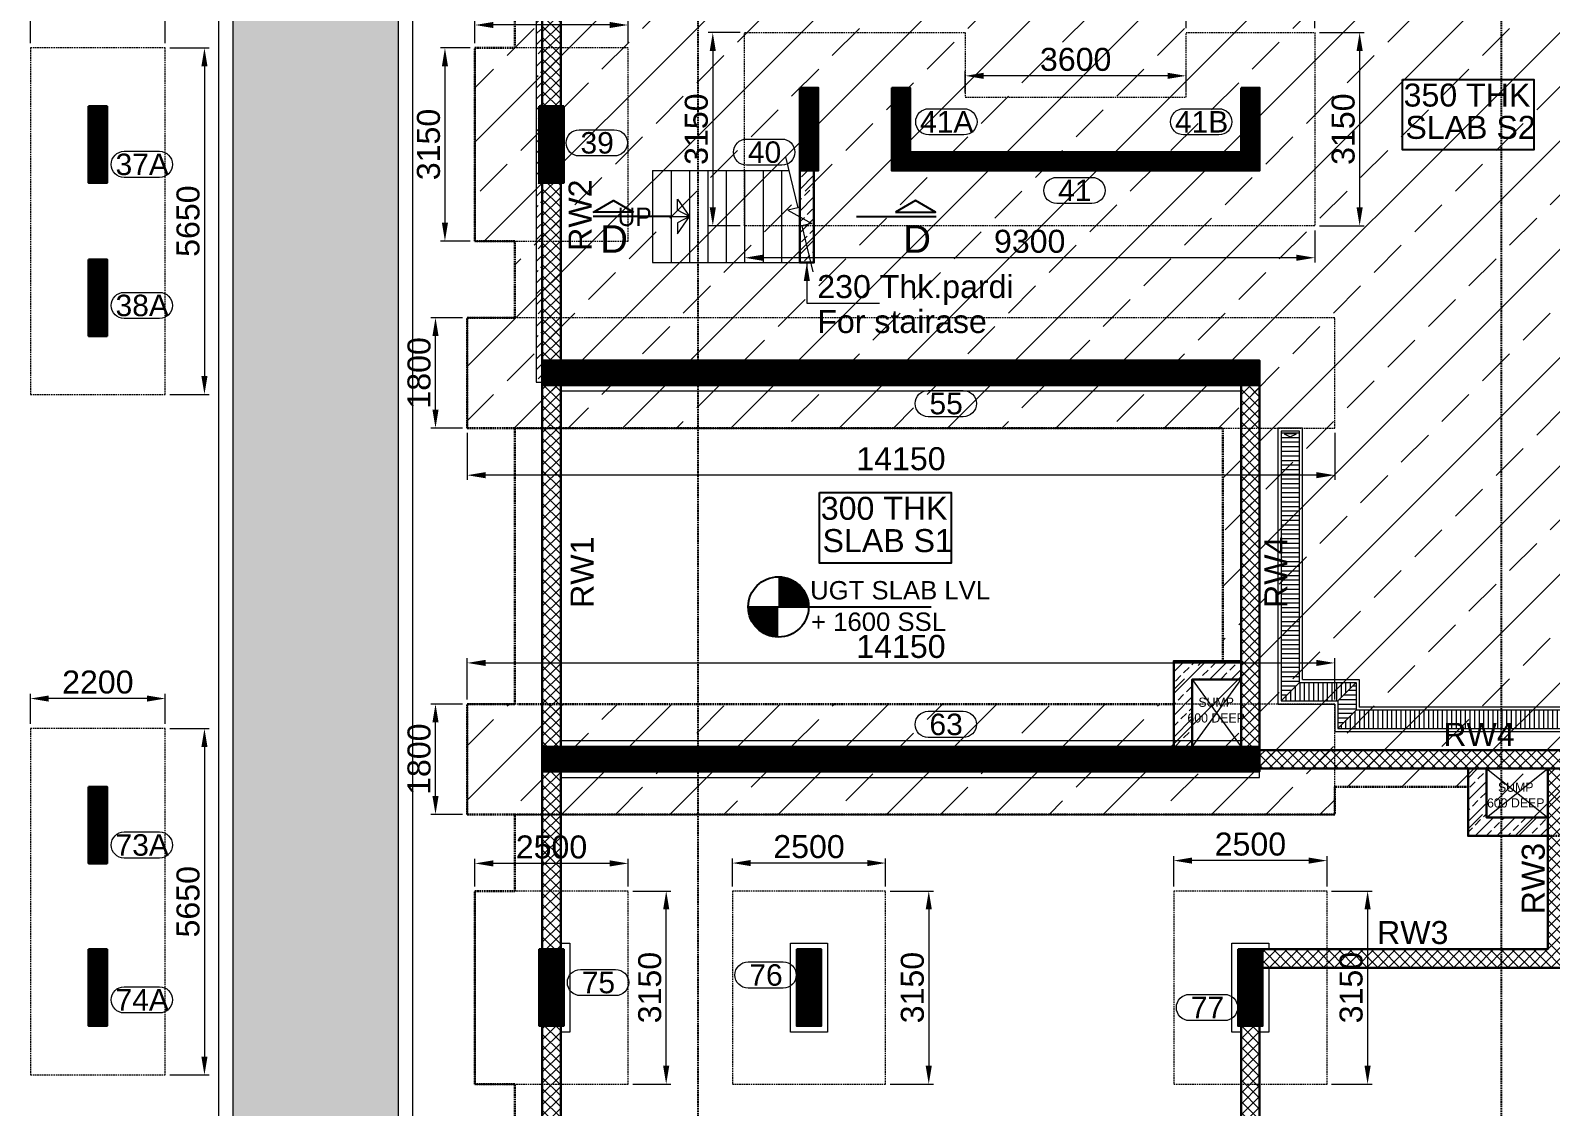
# Model space of a CAD drawing. Header units: millimetres. Extents: x 99112 to 332273, y 431815 to 552227.
# Drawn here: x 135812 to 160609, y 508183 to 525735 of the extents above; entities that cross this region are included whole.
import ezdxf
from ezdxf.enums import TextEntityAlignment as Align

# ---------------------------------------------------------------- set-up
doc = ezdxf.new("R2010")
doc.units = ezdxf.units.MM
doc.header["$LTSCALE"] = 100
doc.header["$MEASUREMENT"] = 0
doc.linetypes.add('HIDDEN', pattern=[0.375, 0.25, -0.125])
for name, color, linetype, lineweight in [('COL HATCH', 67, 'Continuous', 25), ('colno', 11, 'Continuous', 15), ('COLUMN', 84, 'Continuous', 30), ('COLUMN COVER', 2, 'Continuous', 20), ('CONCRETE', 7, 'Continuous', 20), ('DIM', 8, 'Continuous', 13), ('FOOTING', 12, 'HIDDEN', 20), ('HATCH', 251, 'Continuous', 9), ('P- LEVEL', 10, 'Continuous', 25), ('PEDESTAL HATCH', 59, 'Continuous', 13), ('RAFT', 42, 'HIDDEN', 30), ('RET WALL', 31, 'Continuous', 30), ('RET WALL HATCH', 57, 'Continuous', 13), ('STAIRCASE', 39, 'Continuous', 9), ('SUNK', 251, 'Continuous', 9), ('TEXT', 255, 'Continuous', 25)]:
    doc.layers.add(name, color=color, linetype=linetype, lineweight=lineweight)
doc.layers.add('sec', color=2, linetype='Continuous')
doc.layers.add('WD-TEXT 2', color=3, linetype='Continuous')
doc.styles.add('ARIAL', font='arial.ttf')
doc.styles.add('STD', font='', dxfattribs={"height": 2})
doc.styles.get('STD').set_extended_font_data('Century Gothic')
doc.dimstyles.new('150', dxfattribs={"dimscale": 150, "dimtxt": 2.5, "dimasz": 2, "dimexe": 0.5, "dimexo": 0.5, "dimgap": 0.5, "dimtad": 1, "dimdec": 0, "dimzin": 3, "dimdsep": 46, "dimtxsty": 'ARIAL', "dimcen": 0, "dimdle": 1, "dimclrd": 256, "dimclre": 256, "dimclrt": 4, "dimadec": 0, "dimazin": 0, "dimtfac": 1, "dimtdec": 0, "dimtmove": 0, "dimatfit": 3, "dimfxl": 0, "dimtolj": 1, "dimtzin": 0, "dimlwd": -1, "dimlwe": -1, "dimarcsym": 0})
pattern_1 = [(45, (-226856.086, 134796.796), (-8.83883476, 8.83883476), [])]
pattern_2 = [(180, (402690.134, -26452.87), (-1e-14, -75), [])]
pattern_3 = [(90, (402690.134, -26452.87), (-75, 2e-14), [])]
pattern_4 = [(180, (348521.6, -26452.87), (-1e-14, -75), [])]
pattern_5 = [(90, (348521.6, -26452.87), (-75, 2e-14), [])]
pattern_6 = [(45, (285009.31, 661434.82), (-88.388348, 88.388348), []), (135, (285009.31, 661434.82), (-88.388348, -88.388348), [])]
pattern_7 = [(45, (-57577.731, -393874.087), (-8.83883476, 8.83883476), [])]

# ---------------------------------------------------------------- blocks, each defined once
blk = doc.blocks.new('*D89')
at = {"layer": 'DIM', "transparency": 16777216}
for p, q in [((143062, 525524), (143062, 525898)), ((145262, 525823), (143362, 525823)), ((145562, 525524), (145562, 525898))]:
    blk.add_line(p, q, dxfattribs=at)
for points in [[(143362, 525873), (143362, 525773), (143062, 525823)], [(145262, 525773), (145262, 525873), (145562, 525823)]]:
    blk.add_solid(points, dxfattribs=at)
at = {"layer": 'DIM', "color": 4, "transparency": 16777216, "insert": (144312, 526089), "char_height": 375, "attachment_point": 5, "style": 'ARIAL'}
blk.add_mtext('\\A1;2500', dxfattribs=at)
blk = doc.blocks.new('*D90')
at = {"layer": 'DIM', "transparency": 16777216}
for p, q in [((142987, 525449), (142499, 525449)), ((142574, 525149), (142574, 522599)), ((142987, 522299), (142499, 522299))]:
    blk.add_line(p, q, dxfattribs=at)
for points in [[(142624, 525149), (142524, 525149), (142574, 525449)], [(142524, 522599), (142624, 522599), (142574, 522299)]]:
    blk.add_solid(points, dxfattribs=at)
at = {"layer": 'DIM', "color": 4, "transparency": 16777216, "insert": (142307, 523874), "char_height": 375, "attachment_point": 5, "rotation": 90, "style": 'ARIAL'}
blk.add_mtext('\\A1;3150', dxfattribs=at)
blk = doc.blocks.new('*D91')
at = {"layer": 'DIM', "transparency": 16777216}
for p, q in [((147387, 525699), (146868, 525699)), ((146943, 525399), (146943, 522849)), ((147387, 522549), (146868, 522549))]:
    blk.add_line(p, q, dxfattribs=at)
for points in [[(146993, 525399), (146893, 525399), (146943, 525699)], [(146893, 522849), (146993, 522849), (146943, 522549)]]:
    blk.add_solid(points, dxfattribs=at)
at = {"layer": 'DIM', "color": 4, "transparency": 16777216, "insert": (146676, 524124), "char_height": 375, "attachment_point": 5, "rotation": 90, "style": 'ARIAL'}
blk.add_mtext('\\A1;3150', dxfattribs=at)
blk = doc.blocks.new('*D92')
at = {"layer": 'DIM', "transparency": 16777216}
for p, q in [((147462, 522474), (147462, 521952)), ((156762, 522474), (156762, 521952)), ((156462, 522027), (147762, 522027))]:
    blk.add_line(p, q, dxfattribs=at)
for points in [[(147762, 522077), (147762, 521977), (147462, 522027)], [(156462, 521977), (156462, 522077), (156762, 522027)]]:
    blk.add_solid(points, dxfattribs=at)
at = {"layer": 'DIM', "color": 4, "transparency": 16777216, "insert": (152112, 522293), "char_height": 375, "attachment_point": 5, "style": 'ARIAL'}
blk.add_mtext('\\A1;9300', dxfattribs=at)
blk = doc.blocks.new('*D93')
at = {"layer": 'DIM', "transparency": 16777216}
for p, q in [((151062, 524724), (151062, 525069)), ((154362, 524994), (151362, 524994)), ((154662, 524724), (154662, 525069))]:
    blk.add_line(p, q, dxfattribs=at)
for points in [[(151362, 525044), (151362, 524944), (151062, 524994)], [(154362, 524944), (154362, 525044), (154662, 524994)]]:
    blk.add_solid(points, dxfattribs=at)
at = {"layer": 'DIM', "color": 4, "transparency": 16777216, "insert": (152862, 525260), "char_height": 375, "attachment_point": 5, "style": 'ARIAL'}
blk.add_mtext('\\A1;3600', dxfattribs=at)
blk = doc.blocks.new('*D94')
at = {"layer": 'DIM', "transparency": 16777216}
for p, q in [((154662, 525774), (154662, 526171)), ((156462, 526096), (154962, 526096)), ((156762, 525774), (156762, 526171))]:
    blk.add_line(p, q, dxfattribs=at)
for points in [[(154962, 526146), (154962, 526046), (154662, 526096)], [(156462, 526046), (156462, 526146), (156762, 526096)]]:
    blk.add_solid(points, dxfattribs=at)
at = {"layer": 'DIM', "color": 4, "transparency": 16777216, "insert": (155712, 526362), "char_height": 375, "attachment_point": 5, "style": 'ARIAL'}
blk.add_mtext('\\A1;2100', dxfattribs=at)
blk = doc.blocks.new('*D95')
at = {"layer": 'DIM', "transparency": 16777216}
for p, q in [((156837, 525699), (157569, 525699)), ((157494, 525399), (157494, 522849)), ((156837, 522549), (157569, 522549))]:
    blk.add_line(p, q, dxfattribs=at)
for points in [[(157544, 525399), (157444, 525399), (157494, 525699)], [(157444, 522849), (157544, 522849), (157494, 522549)]]:
    blk.add_solid(points, dxfattribs=at)
at = {"layer": 'DIM', "color": 4, "transparency": 16777216, "insert": (157227, 524124), "char_height": 375, "attachment_point": 5, "rotation": 90, "style": 'ARIAL'}
blk.add_mtext('\\A1;3150', dxfattribs=at)
blk = doc.blocks.new('*D134')
at = {"layer": 'DIM', "transparency": 16777216}
for p, q in [((142862, 521049), (142345, 521049)), ((142420, 519549), (142420, 520749)), ((142862, 519249), (142345, 519249))]:
    blk.add_line(p, q, dxfattribs=at)
for points in [[(142470, 520749), (142370, 520749), (142420, 521049)], [(142370, 519549), (142470, 519549), (142420, 519249)]]:
    blk.add_solid(points, dxfattribs=at)
at = {"layer": 'DIM', "color": 4, "transparency": 16777216, "insert": (142153, 520149), "char_height": 375, "attachment_point": 5, "rotation": 90, "style": 'ARIAL'}
blk.add_mtext('\\A1;1800', dxfattribs=at)
blk = doc.blocks.new('*D135')
at = {"layer": 'DIM', "transparency": 16777216}
for p, q in [((142937, 519174), (142937, 518406)), ((157087, 519174), (157087, 518406)), ((156787, 518481), (143237, 518481))]:
    blk.add_line(p, q, dxfattribs=at)
for points in [[(143237, 518531), (143237, 518431), (142937, 518481)], [(156787, 518431), (156787, 518531), (157087, 518481)]]:
    blk.add_solid(points, dxfattribs=at)
at = {"layer": 'DIM', "color": 4, "transparency": 16777216, "insert": (150012, 518747), "char_height": 375, "attachment_point": 5, "style": 'ARIAL'}
blk.add_mtext('\\A1;14150', dxfattribs=at)
blk = doc.blocks.new('*D136')
at = {"layer": 'DIM', "transparency": 16777216}
for p, q in [((142862, 514749), (142345, 514749)), ((142420, 513249), (142420, 514449)), ((142862, 512949), (142345, 512949))]:
    blk.add_line(p, q, dxfattribs=at)
for points in [[(142470, 514449), (142370, 514449), (142420, 514749)], [(142370, 513249), (142470, 513249), (142420, 512949)]]:
    blk.add_solid(points, dxfattribs=at)
at = {"layer": 'DIM', "color": 4, "transparency": 16777216, "insert": (142153, 513849), "char_height": 375, "attachment_point": 5, "rotation": 90, "style": 'ARIAL'}
blk.add_mtext('\\A1;1800', dxfattribs=at)
blk = doc.blocks.new('*D137')
at = {"layer": 'DIM', "transparency": 16777216}
for p, q in [((142937, 514824), (142937, 515494)), ((143237, 515419), (156787, 515419)), ((157087, 514824), (157087, 515494))]:
    blk.add_line(p, q, dxfattribs=at)
for points in [[(143237, 515469), (143237, 515369), (142937, 515419)], [(156787, 515369), (156787, 515469), (157087, 515419)]]:
    blk.add_solid(points, dxfattribs=at)
at = {"layer": 'DIM', "color": 4, "transparency": 16777216, "insert": (150012, 515685), "char_height": 375, "attachment_point": 5, "style": 'ARIAL'}
blk.add_mtext('\\A1;14150', dxfattribs=at)
blk = doc.blocks.new('*D171')
at = {"layer": 'DIM', "transparency": 16777216}
for p, q in [((143062, 511774), (143062, 512224)), ((145262, 512149), (143362, 512149)), ((145562, 511774), (145562, 512224))]:
    blk.add_line(p, q, dxfattribs=at)
for points in [[(143362, 512199), (143362, 512099), (143062, 512149)], [(145262, 512099), (145262, 512199), (145562, 512149)]]:
    blk.add_solid(points, dxfattribs=at)
at = {"layer": 'DIM', "color": 4, "transparency": 16777216, "insert": (144312, 512415), "char_height": 375, "attachment_point": 5, "style": 'ARIAL'}
blk.add_mtext('\\A1;2500', dxfattribs=at)
blk = doc.blocks.new('*D172')
at = {"layer": 'DIM', "transparency": 16777216}
for p, q in [((147262, 511774), (147262, 512230)), ((149462, 512155), (147562, 512155)), ((149762, 511774), (149762, 512230))]:
    blk.add_line(p, q, dxfattribs=at)
for points in [[(147562, 512205), (147562, 512105), (147262, 512155)], [(149462, 512105), (149462, 512205), (149762, 512155)]]:
    blk.add_solid(points, dxfattribs=at)
at = {"layer": 'DIM', "color": 4, "transparency": 16777216, "insert": (148512, 512421), "char_height": 375, "attachment_point": 5, "style": 'ARIAL'}
blk.add_mtext('\\A1;2500', dxfattribs=at)
blk = doc.blocks.new('*D173')
at = {"layer": 'DIM', "transparency": 16777216}
for p, q in [((149837, 511699), (150541, 511699)), ((150466, 511399), (150466, 508849)), ((149837, 508549), (150541, 508549))]:
    blk.add_line(p, q, dxfattribs=at)
for points in [[(150516, 511399), (150416, 511399), (150466, 511699)], [(150416, 508849), (150516, 508849), (150466, 508549)]]:
    blk.add_solid(points, dxfattribs=at)
at = {"layer": 'DIM', "color": 4, "transparency": 16777216, "insert": (150200, 510124), "char_height": 375, "attachment_point": 5, "rotation": 90, "style": 'ARIAL'}
blk.add_mtext('\\A1;3150', dxfattribs=at)
blk = doc.blocks.new('*D174')
at = {"layer": 'DIM', "transparency": 16777216}
for p, q in [((145637, 511699), (146258, 511699)), ((146183, 508849), (146183, 511399)), ((145637, 508549), (146258, 508549))]:
    blk.add_line(p, q, dxfattribs=at)
for points in [[(146233, 511399), (146133, 511399), (146183, 511699)], [(146133, 508849), (146233, 508849), (146183, 508549)]]:
    blk.add_solid(points, dxfattribs=at)
at = {"layer": 'DIM', "color": 4, "transparency": 16777216, "insert": (145916, 510124), "char_height": 375, "attachment_point": 5, "rotation": 90, "style": 'ARIAL'}
blk.add_mtext('\\A1;3150', dxfattribs=at)
blk = doc.blocks.new('*D175')
at = {"layer": 'DIM', "transparency": 16777216}
for p, q in [((154462, 511774), (154462, 512270)), ((156662, 512195), (154762, 512195)), ((156962, 511774), (156962, 512270))]:
    blk.add_line(p, q, dxfattribs=at)
for points in [[(154762, 512245), (154762, 512145), (154462, 512195)], [(156662, 512145), (156662, 512245), (156962, 512195)]]:
    blk.add_solid(points, dxfattribs=at)
at = {"layer": 'DIM', "color": 4, "transparency": 16777216, "insert": (155712, 512462), "char_height": 375, "attachment_point": 5, "style": 'ARIAL'}
blk.add_mtext('\\A1;2500', dxfattribs=at)
blk = doc.blocks.new('*D176')
at = {"layer": 'DIM', "transparency": 16777216}
for p, q in [((157037, 511699), (157699, 511699)), ((157624, 511399), (157624, 508849)), ((157037, 508549), (157699, 508549))]:
    blk.add_line(p, q, dxfattribs=at)
for points in [[(157674, 511399), (157574, 511399), (157624, 511699)], [(157574, 508849), (157674, 508849), (157624, 508549)]]:
    blk.add_solid(points, dxfattribs=at)
at = {"layer": 'DIM', "color": 4, "transparency": 16777216, "insert": (157357, 510124), "char_height": 375, "attachment_point": 5, "rotation": 90, "style": 'ARIAL'}
blk.add_mtext('\\A1;3150', dxfattribs=at)
blk = doc.blocks.new('Z$W@#6EA82C3A')
at = {"layer": 'HATCH'}
h = blk.add_hatch(dxfattribs=at)
h.set_pattern_fill('ANSI31', color=256, scale=600, angle=135)
h.set_pattern_definition(pattern_2)
h.paths.add_polyline_path([(9520, -950), (9220, -650), (9220, -9330), (9520, -9330)])
h.paths.add_polyline_path([(9370, -9230), (9470, -9280), (9270, -9280)], flags=16)
h = blk.add_hatch(dxfattribs=at)
h.set_pattern_fill('ANSI31', color=256, scale=600, angle=45)
h.set_pattern_definition(pattern_3)
h.paths.add_polyline_path([(11300, -650), (9220, -650), (9520, -950), (11000, -950)])
h = blk.add_hatch(dxfattribs=at)
h.set_pattern_fill('ANSI31', color=256, scale=600, angle=135)
h.set_pattern_definition(pattern_2)
h.paths.add_polyline_path([(11300, -650), (11000, -950), (11000, -1800), (11300, -1500)])
h = blk.add_hatch(dxfattribs=at)
h.set_pattern_fill('ANSI31', color=256, scale=600, angle=135)
h.set_pattern_definition(pattern_2)
h.paths.add_polyline_path([(12100, -950), (11800, -650), (11800, -1500), (12100, -1800)])
h = blk.add_hatch(dxfattribs=at)
h.set_pattern_fill('ANSI31', color=256, scale=600, angle=45)
h.set_pattern_definition(pattern_3)
h.paths.add_polyline_path([(16400, -950), (16400, -650), (11800, -650), (12100, -950)])
h = blk.add_hatch(dxfattribs=at)
h.set_pattern_fill('ANSI31', color=256, scale=600, angle=135)
h.set_pattern_definition(pattern_2)
h.paths.add_polyline_path([(18350, -1350), (18050, -1350), (18050, -16250), (18350, -15950)])
h.paths.add_polyline_path([(18099, -1433), (18199, -1383), (18299, -1433)], flags=16)
h = blk.add_hatch(dxfattribs=at)
h.set_pattern_fill('ANSI31', color=256, scale=600, angle=45)
h.set_pattern_definition(pattern_3)
h.paths.add_polyline_path([(11800, -1500), (11300, -1500), (11000, -1800), (12100, -1800)])
h = blk.add_hatch(dxfattribs=at)
h.set_pattern_fill('ANSI31', color=256, scale=600, angle=45)
h.set_pattern_definition(pattern_3)
h.paths.add_polyline_path([(26200, -15950), (18350, -15950), (18050, -16250), (25900, -16250)])
h = blk.add_hatch(dxfattribs=at)
h.set_pattern_fill('ANSI31', color=256, scale=600, angle=135)
h.set_pattern_definition(pattern_2)
h.paths.add_polyline_path([(26200, -15950), (25900, -16250), (25900, -20950), (26200, -21250)])
h = blk.add_hatch(dxfattribs=at)
h.set_pattern_fill('ANSI31', color=256, scale=600, angle=135)
h.set_pattern_definition(pattern_4)
h.paths.add_polyline_path([(12350, -16400), (12050, -16400), (12050, -20800), (12350, -20500)])
h.paths.add_polyline_path([(12300, -16444), (12200, -16494), (12100, -16444)], flags=16)
h = blk.add_hatch(dxfattribs=at)
h.set_pattern_fill('ANSI31', color=256, scale=600, angle=45)
h.set_pattern_definition(pattern_5)
h.paths.add_polyline_path([(13275, -20500), (12350, -20500), (12050, -20800), (12975, -20800)])
h = blk.add_hatch(dxfattribs=at)
h.set_pattern_fill('ANSI31', color=256, scale=600, angle=135)
h.set_pattern_definition(pattern_4)
h.paths.add_polyline_path([(13275, -20500), (12975, -20800), (12975, -21250), (13275, -20950)])
h = blk.add_hatch(dxfattribs=at)
h.set_pattern_fill('ANSI31', color=256, scale=600, angle=45)
h.set_pattern_definition(pattern_5)
h.paths.add_polyline_path([(25900, -20950), (13275, -20950), (12975, -21250), (26200, -21250)])
for p, q in [((9220, -650), (9520, -950)), ((11000, -950), (11300, -650)), ((11800, -650), (12100, -950)), ((11300, -1500), (11000, -1800)), ((11800, -1500), (12100, -1800)), ((18350, -15950), (18050, -16250)), ((25900, -16250), (26200, -15950)), ((25900, -20950), (26200, -21250))]:
    blk.add_line(p, q, dxfattribs=at)
for points in [[(16400, -600), (11750, -600), (11750, -1450), (11350, -1450), (11350, -600), (9170, -600), (9170, -9380), (9570, -9380), (9570, -1000), (10950, -1000), (10950, -1850), (12150, -1850), (12150, -1000), (16400, -1000)], [(16400, -650), (11800, -650), (11800, -1500), (11300, -1500), (11300, -650), (9220, -650), (9220, -9330), (9520, -9330), (9520, -950), (11000, -950), (11000, -1800), (12100, -1800), (12100, -950), (16400, -950)], [(12925, -21300), (26250, -21300), (26250, -15900), (18400, -15900), (18400, -1300), (18000, -1300), (18000, -16300), (25850, -16300), (25850, -20900), (13325, -20900)], [(12975, -21250), (26200, -21250), (26200, -15950), (18350, -15950), (18350, -1350), (18050, -1350), (18050, -16250), (25900, -16250), (25900, -20950), (13275, -20950)], [(12400, -20450), (12400, -16350), (12000, -16350), (12000, -20850)], [(12350, -20500), (12350, -16400), (12050, -16400), (12050, -20800)]]:
    blk.add_lwpolyline(points, dxfattribs=at)
for points in [[(18299, -1433), (18099, -1433), (18199, -1383)], [(9470, -9280), (9270, -9280), (9370, -9230)], [(12300, -16444), (12100, -16444), (12200, -16494)]]:
    blk.add_lwpolyline(points, close=True, dxfattribs=at)
at = {"layer": 'SUNK'}
for p, q in [((12350, -20500), (12050, -20800)), ((12975, -20800), (13275, -20500)), ((13275, -20950), (12975, -21250))]:
    blk.add_line(p, q, dxfattribs=at)
for points in [[(12350, -20500), (13275, -20500), (13275, -20950)], [(12400, -20450), (13325, -20450), (13325, -20900)], [(12050, -20800), (12975, -20800), (12975, -21250)], [(12000, -20850), (12925, -20850), (12925, -21300)]]:
    blk.add_lwpolyline(points, dxfattribs=at)
blk = doc.blocks.new('Z$W@#2DD3407B')
at = {"layer": 'P- LEVEL'}
blk.add_line((-328, 0), (1661, 0), dxfattribs=at)
at = {"layer": 'P- LEVEL', "const_width": 328}
for points in [[(0, 164, -0.414214), (164, 0, -0.414214)], [(-164, 0, 0.414214), (0, -164, 0.414214)]]:
    blk.add_lwpolyline(points, format="xyb", dxfattribs=at)
at = {"layer": 'P- LEVEL'}
blk.add_circle((0, 0), 328, dxfattribs=at)
blk = doc.blocks.new('Z$W@#0EFB04CB')
at = {"layer": 'COLUMN COVER'}
for points in [[(11450, -15600), (350, -15600)], [(11450, -21300), (350, -21300)], [(350, -21900), (11750, -21900), (11750, -21800)], [(350, -24600), (500, -24600), (500, -26050), (350, -26050)], [(11450, -26050), (11300, -26050), (11300, -24600), (11900, -24600), (11900, -24700)], [(11900, -25000), (11900, -26050), (11750, -26050)]]:
    blk.add_lwpolyline(points, dxfattribs=at)
blk.add_lwpolyline([(4100, -24600), (4700, -24600), (4700, -26050), (4100, -26050)], close=True, dxfattribs=at)
blk = doc.blocks.new('*D408')
at = {"layer": 'DIM', "transparency": 16777216}
for p, q in [((135812, 525524), (135812, 526013)), ((138012, 525524), (138012, 526013)), ((137712, 525938), (136112, 525938))]:
    blk.add_line(p, q, dxfattribs=at)
for points in [[(136112, 525988), (136112, 525888), (135812, 525938)], [(137712, 525888), (137712, 525988), (138012, 525938)]]:
    blk.add_solid(points, dxfattribs=at)
at = {"layer": 'DIM', "color": 4, "transparency": 16777216, "insert": (136912, 526205), "char_height": 375, "attachment_point": 5, "style": 'ARIAL'}
blk.add_mtext('\\A1;2200', dxfattribs=at)
blk = doc.blocks.new('*D409')
at = {"layer": 'DIM', "transparency": 16777216}
for p, q in [((138087, 525449), (138726, 525449)), ((138651, 525149), (138651, 520099)), ((138087, 519799), (138726, 519799))]:
    blk.add_line(p, q, dxfattribs=at)
for points in [[(138701, 525149), (138601, 525149), (138651, 525449)], [(138601, 520099), (138701, 520099), (138651, 519799)]]:
    blk.add_solid(points, dxfattribs=at)
at = {"layer": 'DIM', "color": 4, "transparency": 16777216, "insert": (138385, 522624), "char_height": 375, "attachment_point": 5, "rotation": 90, "style": 'ARIAL'}
blk.add_mtext('\\A1;5650', dxfattribs=at)
blk = doc.blocks.new('*D412')
at = {"layer": 'DIM', "transparency": 16777216}
for p, q in [((135812, 514424), (135812, 514913)), ((137712, 514838), (136112, 514838)), ((138012, 514424), (138012, 514913))]:
    blk.add_line(p, q, dxfattribs=at)
for points in [[(136112, 514888), (136112, 514788), (135812, 514838)], [(137712, 514788), (137712, 514888), (138012, 514838)]]:
    blk.add_solid(points, dxfattribs=at)
at = {"layer": 'DIM', "color": 4, "transparency": 16777216, "insert": (136912, 515105), "char_height": 375, "attachment_point": 5, "style": 'ARIAL'}
blk.add_mtext('\\A1;2200', dxfattribs=at)
blk = doc.blocks.new('*D413')
at = {"layer": 'DIM', "transparency": 16777216}
for p, q in [((138087, 514349), (138726, 514349)), ((138651, 514049), (138651, 508999)), ((138087, 508699), (138726, 508699))]:
    blk.add_line(p, q, dxfattribs=at)
for points in [[(138701, 514049), (138601, 514049), (138651, 514349)], [(138601, 508999), (138701, 508999), (138651, 508699)]]:
    blk.add_solid(points, dxfattribs=at)
at = {"layer": 'DIM', "color": 4, "transparency": 16777216, "insert": (138385, 511524), "char_height": 375, "attachment_point": 5, "rotation": 90, "style": 'ARIAL'}
blk.add_mtext('\\A1;5650', dxfattribs=at)
blk = doc.blocks.new('Z$W@#38C7097B')
at = {"layer": 'STAIRCASE'}
for p, q in [((-2400, 0), (-178, 0)), ((-1996, -468), (-1800, -750)), ((-1800, -750), (-1996, -648)), ((-2400, -750), (-1800, -750)), ((-1996, -1032), (-1800, -750)), ((-1800, -750), (-1996, -852))]:
    blk.add_line(p, q, dxfattribs=at)
for points in [[(-2400, 0), (-2400, -1500)], [(-2100, 0), (-2100, -1500)], [(-1800, 0), (-1800, -1500)], [(-1500, 0), (-1500, -1500)], [(-1200, 0), (-1200, -1500)], [(-900, 0), (-900, -1500)], [(-600, 0), (-600, -1500)], [(-300, 0), (-300, -1500)], [(-231, 225), (-33, -610), (-194, -648), (198, -865), (36, -903), (213, -1649)], [(-1996, -648), (-1996, -468)], [(-1996, -852), (-1996, -1032)], [(0, -755), (0, -1500)], [(-2400, -1500), (178, -1500)]]:
    blk.add_lwpolyline(points, dxfattribs=at)
at = {"layer": 'STAIRCASE', "style": 'STD'}
blk.add_text('UP', height=300, dxfattribs=at).set_placement((-2693, -753, -389), align=Align.MIDDLE_CENTER)
blk = doc.blocks.new('AHC_ANNO_PASSAGE NAME')
at = {"layer": 'WD-TEXT 2', "style": 'STD'}
for tag, p in [('LINE1', (0.19, 1.78)), ('LINE2', (0.19, -1.63))]:
    blk.add_attdef(tag, text='', height=2, dxfattribs=at).set_placement(p, align=Align.MIDDLE_CENTER)
blk = doc.blocks.new('Z$W@#2DCD71B0')
at = {"layer": 'RET WALL HATCH', "lineweight": 9}
h = blk.add_hatch(dxfattribs=at)
h.set_pattern_fill('CROSS', color=8, scale=2000, style=0)
h.set_pattern_definition([(0, (65020.07, 195156.4), (500, 500), [250, -750]), (90, (65145.07, 195031.4), (-500, 500), [250, -750])])
h.paths.add_polyline_path([(-230, 0), (-1358, 0), (-1358, -237.8), (-1881.8, 267.6), (-1881.8, 0), (-2930, 0), (-2930, -79308.2), (-1881.8, -79308.2), (-1881.8, -79040.6), (-1358, -79546), (-1358, -79308.2), (-230, -79308.2)])
at = {"layer": 'RET WALL', "lineweight": 9}
for p, q in [((-3160, 0), (-3160, -79308.2)), ((-2930, 0), (-2930, -79308.2)), ((-230, 0), (-230, -79308.2)), ((0, 0), (0, -79308.2))]:
    blk.add_line(p, q, dxfattribs=at)
blk = doc.blocks.new('stp layout 12-03-19')
at = {"layer": 'PEDESTAL HATCH'}
h = blk.add_hatch(dxfattribs=at)
h.set_pattern_fill('ANSI33', color=256, scale=1000, style=0)
h.set_pattern_definition([(45, (-180912.04, -497388.57), (-176.7767, 176.7767), []), (45, (-180735.27, -497388.57), (-176.7767, 176.7767), [125, -62.5])])
h.paths.add_polyline_path([(-36850, 29130), (-36850, 22610), (-36750, 22610), (-36750, 29130)])
at = {"layer": 'RET WALL HATCH'}
h = blk.add_hatch(dxfattribs=at)
h.set_pattern_fill('ANSI37', color=256, scale=1000, style=0)
h.set_pattern_definition(pattern_6)
h.paths.add_polyline_path([(-36450, 1311), (-350, 1311), (-350, 6160), (1850, 6160), (1850, 37910), (-36450, 37910)], flags=16)
h.paths.add_polyline_path([(-50, 5860), (-50, 1011), (-36750, 1011), (-36750, 38210), (2150, 38210), (2150, 5860)])
h = blk.add_hatch(dxfattribs=at)
h.set_pattern_fill('ANSI33', color=256, scale=1000, style=0)
h.set_pattern_definition([(45, (52048.63, 11757.15), (-176.7767, 176.7767), []), (45, (52225.4, 11757.15), (-176.7767, 176.7767), [125, -62.5])])
h.paths.add_polyline_path([(-32550, 26060), (-32320, 26060), (-32320, 24560), (-32550, 24560)])
h = blk.add_hatch(dxfattribs=at)
h.set_pattern_fill('ANSI37', color=256, scale=1000, style=0)
h.set_pattern_definition(pattern_6)
h.paths.add_polyline_path([(-25350, 22560), (-25350, 16660), (-25050, 16660), (-25050, 22560)])
h = blk.add_hatch(dxfattribs=at)
h.set_pattern_fill('ANSI33', color=256, scale=1000, style=0)
h.set_pattern_definition([(45, (52048.63, 152289.1), (-176.7767, 176.7767), []), (45, (52225.4, 152289.1), (-176.7767, 176.7767), [125, -62.5])])
h.paths.add_polyline_path([(-25350, 18060), (-26450, 18060), (-26450, 16660), (-26150, 16660), (-26150, 17760), (-25350, 17760)])
h = blk.add_hatch(dxfattribs=at)
h.set_pattern_fill('ANSI37', color=256, scale=1000, style=0)
h.set_pattern_definition(pattern_6)
h.paths.add_polyline_path([(-11150, 16610), (-25050, 16610), (-25050, 16310), (-11150, 16310)])
h = blk.add_hatch(dxfattribs=at)
h.set_pattern_fill('ANSI37', color=256, scale=1000, style=0)
h.set_pattern_definition([(45, (-180912.04, -698343.76), (-88.388348, 88.388348), []), (135, (-180912.04, -698343.76), (-88.388348, -88.388348), [])])
h.paths.add_polyline_path([(-25050, 13060), (-20050, 13060), (-20050, 16310), (-20350, 16310), (-20350, 13360), (-25350, 13360), (-25350, 1311), (-25050, 1311)])
h = blk.add_hatch(dxfattribs=at)
h.set_pattern_fill('ANSI33', color=256, scale=1000, style=0)
h.set_pattern_definition([(45, (-169955.67, -696024.32), (-176.776695, 176.776695), []), (45, (-169778.9, -696024.32), (-176.776695, 176.776695), [125, -62.5])])
h.paths.add_polyline_path([(-21350, 16310), (-21650, 16310), (-21650, 15210), (-20342.3, 15210), (-20342.3, 15510), (-21350, 15510)])
at = {"layer": 'SUNK'}
h = blk.add_hatch(dxfattribs=at)
h.set_pattern_fill('ANSI33', color=256, scale=5000, style=0)
h.set_pattern_definition([(45, (285009.3, 520902.9), (-883.8835, 883.8835), []), (45, (285893.2, 520902.9), (-883.8835, 883.8835), [625, -312.5])])
h.paths.add_polyline_path([(-16375, 38660), (-16375, 38985), (-18875, 38985), (-18875, 38660), (-24050, 38660), (-24050, 38985), (-26350, 38985), (-26350, 38660), (-28480, 38660), (-28480, 34285), (-29280, 34285), (-29280, 32685), (-28480, 32685), (-28480, 31130), (-29970, 31130), (-29970, 29430), (-37200, 29430), (-37200, 28060), (-37850, 28060), (-37850, 24910), (-37200, 24910), (-37200, 23660), (-37975, 23660), (-37975, 21860), (-25650, 21860), (-25650, 18060), (-26450, 18060), (-26450, 17360), (-37200, 17360), (-37200, 17360), (-37975, 17360), (-37975, 15560), (-37200, 15560), (-23825, 15560), (-23825, 16010), (-21650, 16010), (-21650, 15210), (-20050, 15210), (-20050, 16010), (-19450, 16010), (-19450, 15210), (-15800, 15210), (-15800, 16010), (-12100, 16010), (-12100, 15209.9), (-8950, 15209.9), (-8950, 17709.9), (-9600, 17709.9), (-9600, 18710), (-8800, 18710), (-8800, 20310), (-9600, 20310), (-9600, 21509.9), (-8950, 21509.9), (-8950, 24009.9), (-12100, 24009.9), (-12100, 23810), (-16375, 23810), (-16375, 28260), (-17000, 28260), (-17000, 28810), (-16200, 28810), (-16200, 30910), (-17000, 30910), (-17000, 32310), (-16200, 32310), (-16200, 33910), (-16275, 33910), (-16275, 35810), (-16375, 35810)])
h.paths.add_polyline_path([(-18875, 15210), (-16375, 15210), (-16375, 10960), (-18875, 10960)])
at = {"layer": 'HATCH'}
for p, q in [((-26150, 16660, -389.1), (-25350, 17760)), ((-26150, 17760), (-25350, 16660)), ((-21350, 16310), (-20350, 15510)), ((-21350, 15510), (-20350, 16310))]:
    blk.add_line(p, q, dxfattribs=at)
at = {"layer": 'RAFT', "elevation": -389.1}
blk.add_lwpolyline([(-18875, 561), (-37200, 561), (-37200, 2535), (-37950, 2535), (-37950, 6735), (-37200, 6735), (-37200, 11160), (-37850, 11160), (-37850, 14310), (-37200, 14310), (-37200, 15560), (-37975, 15560), (-37975, 17360), (-37200, 17360), (-37200, 21860), (-37975, 21860), (-37975, 23660), (-37200, 23660), (-37200, 24910), (-37850, 24910), (-37850, 28060), (-37200, 28060), (-37200, 32660)], dxfattribs=at)
at = {"layer": 'RAFT'}
for points in [[(-20050, 15210), (-21650, 15210), (-21650, 16010), (-23825, 16010), (-23825, 15560), (-37200, 15560)], [(-37200, 21860), (-25650, 21860), (-25650, 18060), (-26450, 18060), (-26450, 17360), (-37150, 17360)]]:
    blk.add_lwpolyline(points, dxfattribs=at)
at = {"layer": 'RET WALL'}
blk.add_line((-26450, 16660), (-26150, 16660), dxfattribs=at)
for points in [[(-50, 5860), (-50, 1011), (-36750, 1011), (-36750, 38210), (2150, 38210), (2150, 5860)], [(-36450, 1311), (-350, 1311), (-350, 6160), (1850, 6160), (1850, 37910), (-36450, 37910)], [(-32550, 26060), (-32320, 26060), (-32320, 24560), (-32550, 24560)], [(-25350, 22560), (-25350, 16660), (-25050, 16660), (-25050, 22560)], [(-25050, 13060), (-20050, 13060), (-20050, 16310), (-20350, 16310), (-20350, 13360), (-25350, 13360), (-25350, 1311), (-25050, 1311), (-25050, 13060)]]:
    blk.add_lwpolyline(points, close=True, dxfattribs=at)
at = {"layer": 'RET WALL', "lineweight": 18}
blk.add_lwpolyline([(-36850, 29130), (-36850, 22610), (-36750, 22610), (-36750, 29130)], close=True, dxfattribs=at)
at = {"layer": 'RET WALL'}
for points in [[(-25350, 18060), (-26450, 18060), (-26450, 16660)], [(-25350, 17760), (-26150, 17760), (-26150, 16660)], [(-11150, 16610), (-25050, 16610), (-25050, 16310), (-11150, 16310), (-11150, 16610)], [(-21650, 16310), (-21650, 15210), (-20350, 15210)], [(-20350, 15510), (-21350, 15510), (-21350, 16310)]]:
    blk.add_lwpolyline(points, dxfattribs=at)
at = {"layer": 'TEXT'}
for points in [[(-22720.9, 27547.2), (-20575.2, 27547.2), (-20575.2, 26397.1), (-22720.9, 26397.1)], [(-32227.4, 20807.7), (-30081.7, 20807.7), (-30081.7, 19657.6), (-32227.4, 19657.6)]]:
    blk.add_lwpolyline(points, close=True, dxfattribs=at)
at = {"layer": 'P- LEVEL', "xscale": 1.5, "yscale": 1.5, "zscale": 1.5}
blk.add_blockref('Z$W@#2DD3407B', (-32898, 18943.2), dxfattribs=at)
at = {"layer": 'RET WALL'}
blk.add_blockref('Z$W@#6EA82C3A', (-36750, 38210), dxfattribs=at)
at = {"layer": 'P- LEVEL', "color": 7, "style": 'ARIAL'}
for s, p in [('UGT SLAB LVL', (-30913.4, 19215.6)), ('+ 1600 SSL', (-31265.6, 18702.1))]:
    blk.add_text(s, height=300, rotation=0.00358, dxfattribs=at).set_placement(p, align=Align.MIDDLE_CENTER)
at = {"layer": 'TEXT', "style": 'ARIAL'}
for s, rotation, p in [('350 THK', 0.00358, (-22700.7, 27104)), ('SLAB S2', 0.00358, (-22672, 26577.4)), ('RW2', 90, (-35947, 24750.8)), ('300 THK', 0.00358, (-32207.2, 20364.4)), ('SLAB S1', 0.00358, (-32178.5, 19837.9)), ('RW1', 90, (-35913.6, 18927.7)), ('RW4', 90, (-24595.6, 18927.2)), ('RW3', 90, (-20398.2, 13931.2))]:
    blk.add_text(s, height=375, rotation=rotation, dxfattribs=at).set_placement(p)
for s, p in [('230 Thk.pardi', (-32264.7, 23980.6)), ('For stairase ', (-32264.7, 23411)), ('RW4', (-22053.1, 16677.9)), ('RW3', (-23133.7, 13445.9))]:
    blk.add_text(s, height=375, dxfattribs=at).set_placement(p)
at = {"layer": 'CONCRETE'}
blk.add_leader([(-32435, 24560), (-32435, 23895.8), (-31251.9, 23895.8)], dimstyle='150', override={"dimtad": 0}, dxfattribs=at)

msp = doc.modelspace()

# ---------------------------------------------------------------- hatches: boundary and pattern name
at = {"layer": 'COL HATCH'}
h = msp.add_hatch(dxfattribs=at)
h.set_pattern_fill('ANSI31', color=256, scale=100, style=0)
h.set_pattern_definition(pattern_1)
h.paths.add_polyline_path([(148362, 524798.6), (148662, 524798.6), (148662, 523448.6), (148362, 523448.6)])
h = msp.add_hatch(dxfattribs=at)
h.set_pattern_fill('ANSI31', color=256, scale=100, style=0)
h.set_pattern_definition(pattern_1)
h.paths.add_polyline_path([(149862, 524798.6), (149862, 523448.6), (150162, 523448.6), (150162, 524798.6)])
h = msp.add_hatch(dxfattribs=at)
h.set_pattern_fill('ANSI31', color=256, scale=100, style=0)
h.set_pattern_definition(pattern_1)
h.paths.add_polyline_path([(155562, 524798.6), (155562, 523448.6), (155862, 523448.6), (155862, 524798.6)])
h = msp.add_hatch(dxfattribs=at)
h.set_pattern_fill('ANSI31', color=256, scale=100, style=0)
h.set_pattern_definition(pattern_7)
h.paths.add_polyline_path([(136762, 524498.6), (137062, 524498.6), (137062, 523248.6), (136762, 523248.6)])
h = msp.add_hatch(dxfattribs=at)
h.set_pattern_fill('ANSI31', color=256, scale=100, style=0)
h.paths.add_polyline_path([(144112, 524498.6), (144512, 524498.6), (144512, 523248.6), (144112, 523248.6)])
h = msp.add_hatch(dxfattribs=at)
h.set_pattern_fill('ANSI31', color=256, scale=100, style=0)
h.set_pattern_definition(pattern_1)
h.paths.add_polyline_path([(150162, 523748.6), (150162, 523448.6), (155562, 523448.6), (155562, 523748.6)])
h = msp.add_hatch(dxfattribs=at)
h.set_pattern_fill('ANSI31', color=256, scale=100, style=0)
h.set_pattern_definition(pattern_7)
h.paths.add_polyline_path([(136762, 521998.6), (137062, 521998.6), (137062, 520748.6), (136762, 520748.6)])
h = msp.add_hatch(dxfattribs=at)
h.set_pattern_fill('ANSI31', color=256, scale=100, style=0)
h.set_pattern_definition([(45, (8e-08, 6300), (-8.83883476, 8.83883476), [])])
h.paths.add_polyline_path([(144162, 519948.6), (155862, 519948.6), (155862, 520348.6), (144162, 520348.6)])
h = msp.add_hatch(dxfattribs=at)
h.set_pattern_fill('ANSI31', color=256, scale=100, style=0)
h.paths.add_polyline_path([(144162, 513648.6), (155862, 513648.6), (155862, 514048.6), (144162, 514048.6)])
h = msp.add_hatch(dxfattribs=at)
h.set_pattern_fill('ANSI31', color=256, scale=100, style=0)
h.set_pattern_definition(pattern_7)
h.paths.add_polyline_path([(136762, 513398.6), (137062, 513398.6), (137062, 512148.6), (136762, 512148.6)])
h = msp.add_hatch(dxfattribs=at)
h.set_pattern_fill('ANSI31', color=256, scale=100, style=0)
h.set_pattern_definition(pattern_7)
h.paths.add_polyline_path([(136762, 510748.6), (137062, 510748.6), (137062, 509498.6), (136762, 509498.6)])
h = msp.add_hatch(dxfattribs=at)
h.set_pattern_fill('ANSI31', color=256, scale=100, style=0)
h.paths.add_polyline_path([(144112, 510748.6), (144512, 510748.6), (144512, 509498.6), (144112, 509498.6)])
h = msp.add_hatch(dxfattribs=at)
h.set_pattern_fill('ANSI31', color=256, scale=100, style=0)
h.paths.add_polyline_path([(148312, 510748.6), (148712, 510748.6), (148712, 509498.6), (148312, 509498.6)])
h = msp.add_hatch(dxfattribs=at)
h.set_pattern_fill('ANSI31', color=256, scale=100, style=0)
h.paths.add_polyline_path([(155512, 510748.6), (155912, 510748.6), (155912, 509498.6), (155512, 509498.6)])
h = msp.add_hatch(dxfattribs=at)
h.set_pattern_fill('ANSI31', color=256, scale=100, style=0)
h.set_pattern_definition(pattern_1)
h.paths.add_polyline_path([(155562, 510748.6), (155562, 509498.6), (155862, 509498.6), (155862, 510748.6)])

# ---------------------------------------------------------------- linework, layer by layer
at = {"layer": 'colno'}
for points in [[(150466.5, 524030.2, -1), (150466.5, 524457.6), (151039.1, 524457.6, -1), (151039.1, 524030.2)], [(154623.5, 524030.2, -1), (154623.5, 524457.6), (155196, 524457.6, -1), (155196, 524030.2)], [(152555.1, 522911, -1), (152555.1, 523338.4), (153127.7, 523338.4, -1), (153127.7, 522911)], [(150456.9, 519434.8, -1), (150456.9, 519862.2), (151029.5, 519862.2, -1), (151029.5, 519434.8)], [(150456.9, 514202.4, -1), (150456.9, 514629.8), (151029.5, 514629.8, -1), (151029.5, 514202.4)]]:
    msp.add_lwpolyline(points, format="xyb", close=True, dxfattribs=at)
for points, elevation in [([(144764.2, 523687.1, -1), (144764.2, 524114.5), (145336.8, 524114.5, -1), (145336.8, 523687.1)], -1455.5), ([(147495.1, 523535.6, -1), (147495.1, 523963), (148067.7, 523963, -1), (148067.7, 523535.6)], -1455.5), ([(137343.1, 523335.6, -1), (137343.1, 523763), (137915.7, 523763, -1), (137915.7, 523335.6)], -1455.5), ([(137343.1, 521035.2, -1), (137343.1, 521462.6), (137915.7, 521462.6, -1), (137915.7, 521035.2)], -1455.5), ([(137343.1, 512235.6, -1), (137343.1, 512663), (137915.7, 512663, -1), (137915.7, 512235.6)], -1455.5), ([(144784.8, 509992.5, -1), (144784.8, 510419.9), (145357.3, 510419.9, -1), (145357.3, 509992.5)], 9799.4), ([(147518, 510115.4, -1), (147518, 510542.8), (148090.6, 510542.8, -1), (148090.6, 510115.4)], -1455.5), ([(137343.1, 509710.4, -1), (137343.1, 510137.8), (137915.7, 510137.8, -1), (137915.7, 509710.4)], -1455.5), ([(154718, 509585.6, -1), (154718, 510013), (155290.6, 510013, -1), (155290.6, 509585.6)], -1455.5)]:
    msp.add_lwpolyline(points, format="xyb", close=True, dxfattribs=dict(at, elevation=elevation))
at = {"layer": 'COLUMN'}
for points in [[(148362, 524798.6), (148662, 524798.6), (148662, 523448.6), (148362, 523448.6)], [(149862, 524798.6), (150162, 524798.6), (150162, 523448.6), (149862, 523448.6)], [(155562, 524798.6), (155862, 524798.6), (155862, 523448.6), (155562, 523448.6)], [(136762, 524498.6), (137062, 524498.6), (137062, 523248.6), (136762, 523248.6)], [(144112, 524498.6), (144512, 524498.6), (144512, 523248.6), (144112, 523248.6)], [(150162, 523748.6), (155562, 523748.6), (155562, 523448.6), (150162, 523448.6)], [(136762, 521998.6), (137062, 521998.6), (137062, 520748.6), (136762, 520748.6)], [(144162, 519948.6), (155862, 519948.6), (155862, 520348.6), (144162, 520348.6)], [(144162, 513648.6), (155862, 513648.6), (155862, 514048.6), (144162, 514048.6)], [(136762, 513398.6), (137062, 513398.6), (137062, 512148.6), (136762, 512148.6)], [(136762, 510748.6), (137062, 510748.6), (137062, 509498.6), (136762, 509498.6)], [(144112, 510748.6), (144512, 510748.6), (144512, 509498.6), (144112, 509498.6)], [(148312, 510748.6), (148712, 510748.6), (148712, 509498.6), (148312, 509498.6)], [(155512, 510748.6), (155912, 510748.6), (155912, 509498.6), (155512, 509498.6)]]:
    msp.add_lwpolyline(points, close=True, dxfattribs=at)
at = {"layer": 'DIM'}
for points in [[(148362, 523448.6), (148592, 523448.6), (148592, 521948.6), (148362, 521948.6)], [(147340.5, 520348.6), (147539.5, 520348.6), (147539.5, 519948.6), (147340.5, 519948.6)]]:
    msp.add_lwpolyline(points, close=True, dxfattribs=at)
at = {"layer": 'FOOTING'}
for points in [[(147462, 525698.6), (151062, 525698.6), (151062, 524648.6), (154662, 524648.6), (154662, 525698.6), (156762, 525698.6), (156762, 522548.6), (147462, 522548.6)], [(135812, 519798.6), (138012, 519798.6), (138012, 525448.6), (135812, 525448.6)], [(143062, 522298.6), (145562, 522298.6), (145562, 525448.6), (143062, 525448.6)], [(142937, 519248.6), (157087, 519248.6), (157087, 521048.6), (142937, 521048.6)], [(142937, 512948.6), (157087, 512948.6), (157087, 514748.6), (142937, 514748.6)], [(135812, 508698.6), (138012, 508698.6), (138012, 514348.6), (135812, 514348.6)], [(143062, 508548.6), (145562, 508548.6), (145562, 511698.6), (143062, 511698.6)], [(147262, 508548.6), (149762, 508548.6), (149762, 511698.6), (147262, 511698.6)], [(154462, 508548.6), (156962, 508548.6), (156962, 511698.6), (154462, 511698.6)]]:
    msp.add_lwpolyline(points, close=True, dxfattribs=at)
at = {"layer": 'sec', "linetype": 'Continuous'}
for p, q in [((146286.5, 522701.7), (144989.8, 522701.7)), ((149287.3, 522701.7), (150584, 522701.7))]:
    msp.add_line(p, q, dxfattribs=at)
at = {"layer": 'sec', "linetype": 'HIDDEN'}
for points in [[(146697.7, 536771.3), (146697.7, 491823.4)], [(159800.9, 536771.3), (159800.9, 492671.4)]]:
    msp.add_lwpolyline(points, dxfattribs=at)
at = {"layer": 'sec', "linetype": 'Continuous'}
for points in [[(145650.4, 522769.4), (144995.7, 522769.4), (145323.1, 522958.4), (145650.4, 522769.4)], [(149923.4, 522769.4), (150578.2, 522769.4), (150250.8, 522958.4), (149923.4, 522769.4)]]:
    msp.add_lwpolyline(points, dxfattribs=at)

# ---------------------------------------------------------------- block references
at = {"layer": 'COLUMN COVER'}
msp.add_blockref('Z$W@#0EFB04CB', (144112, 535448.6), dxfattribs=at)
at = {"layer": 'CONCRETE'}
for name, p in [('Z$W@#2DCD71B0', (142042, 538960)), ('Z$W@#38C7097B', (148362, 523448.6))]:
    msp.add_blockref(name, p, dxfattribs=at)
at = {"layer": 'RET WALL'}
msp.add_blockref('stp layout 12-03-19', (180912, 497388.6), dxfattribs=at)
at = {"layer": 'WD-TEXT 2'}
ref = msp.add_blockref('AHC_ANNO_PASSAGE NAME', (155139.6, 514644.2), dxfattribs=dict(at, xscale=75, yscale=75, zscale=75))
ref.add_attrib('LINE2', '600 DEEP', dxfattribs={"color": 3, "height": 150, "style": 'STD'}).set_placement((155153.7, 514522), align=Align.MIDDLE_CENTER)
ref.add_attrib('LINE1', 'SUMP', dxfattribs={"height": 150, "style": 'STD'}).set_placement((155153.7, 514778.1), align=Align.MIDDLE_CENTER)
ref = msp.add_blockref('AHC_ANNO_PASSAGE NAME', (160026.3, 513258.6), dxfattribs=dict(at, xscale=75, yscale=75, zscale=75))
ref.add_attrib('LINE2', '600 DEEP', dxfattribs={"color": 3, "height": 150, "style": 'STD'}).set_placement((160040.4, 513136.3), align=Align.MIDDLE_CENTER)
ref.add_attrib('LINE1', 'SUMP', dxfattribs={"height": 150, "style": 'STD'}).set_placement((160040.4, 513392.4), align=Align.MIDDLE_CENTER)

# ---------------------------------------------------------------- texts
at = {"layer": 'colno', "style": 'ARIAL'}
for s, p in [('41A', (150759, 524244.4, -10188.5)), ('41B', (154916, 524244.4, -10188.5)), ('39', (145056.8, 523901.3, -11644)), ('37A', (137635.7, 523549.8, -11644)), ('40', (147787.6, 523749.8, -11644)), ('41', (152847.7, 523125.2, -10188.5)), ('38A', (137635.7, 521249.4, -11644)), ('55', (150749.4, 519649, -10188.5)), ('63', (150749.4, 514416.6, -10188.5)), ('73A', (137635.7, 512449.8, -11644)), ('75', (145077.3, 510206.7, -389.1)), ('76', (147810.5, 510329.6, -11644)), ('74A', (137635.7, 509924.6, -11644)), ('77', (155010.5, 509799.8, -11644))]:
    msp.add_text(s, height=350, dxfattribs=at).set_placement(p, align=Align.MIDDLE_CENTER)
at = {"layer": 'sec', "linetype": 'Continuous', "style": 'ARIAL'}
for p in [(145105.7, 522107.8), (150048.8, 522107.8)]:
    msp.add_text('D', height=450, dxfattribs=at).set_placement(p)

# ---------------------------------------------------------------- dimensions: what is measured, and where the dimension line sits
at = {"layer": 'DIM'}
for base, p1, p2, picture, middle in [((135812, 525938.1, -389.1), (138012, 525448.6), (135812, 525448.6), '*D408', (136912, 526204.5, -389.1)), ((154662, 526095.6), (156762, 525698.6), (154662, 525698.6), '*D94', (155712, 526362.1)), ((143062, 525822.7), (145562, 525448.6), (143062, 525448.6), '*D89', (144312, 526089.2)), ((151062, 524993.6), (154662, 524648.6), (151062, 524648.6), '*D93', (152862, 525260.2)), ((147462, 522026.6), (156762, 522548.6), (147462, 522548.6), '*D92', (152112, 522293.2)), ((142937, 518480.9), (157087, 519248.6), (142937, 519248.6), '*D135', (150012, 518747.4)), ((157087, 515418.8), (142937, 514748.6), (157087, 514748.6), '*D137', (150012, 515685.3)), ((135812, 514838.1, -389.1), (138012, 514348.6), (135812, 514348.6), '*D412', (136912, 515104.5, -389.1)), ((143062, 512149), (145562, 511698.6), (143062, 511698.6), '*D171', (144312, 512415.5)), ((147262, 512154.6), (149762, 511698.6), (147262, 511698.6), '*D172', (148512, 512421.1)), ((154462, 512195.5), (156962, 511698.6), (154462, 511698.6), '*D175', (155712, 512461.9))]:
    dim = msp.add_linear_dim(base=base, p1=p1, p2=p2, dimstyle='150', dxfattribs=at)
    dim.commit()
    dim.dimension.update_dxf_attribs({"geometry": picture, "text_midpoint": middle})
for base, p1, p2, picture, middle in [((146943.1, 522548.6), (147462, 525698.6), (147462, 522548.6), '*D91', (146676.5, 524123.6)), ((157493.5, 522548.6), (156762, 525698.6), (156762, 522548.6), '*D95', (157226.9, 524123.6)), ((138651.1, 519798.6, -389.1), (138012, 525448.6), (138012, 519798.6), '*D409', (138384.6, 522623.6, -389.1)), ((142574, 522298.6), (143062, 525448.6), (143062, 522298.6), '*D90', (142307.4, 523873.6)), ((142419.6, 521048.6), (142937, 519248.6), (142937, 521048.6), '*D134', (142153.1, 520148.6)), ((142420, 514748.6), (142937, 512948.6), (142937, 514748.6), '*D136', (142153.5, 513848.6)), ((138651.1, 508698.6, -389.1), (138012, 514348.6), (138012, 508698.6), '*D413', (138384.6, 511523.6, -389.1)), ((146183, 511698.6), (145562, 508548.6), (145562, 511698.6), '*D174', (145916.4, 510123.6)), ((150466.2, 508548.6), (149762, 511698.6), (149762, 508548.6), '*D173', (150199.7, 510123.6)), ((157623.8, 508548.6), (156962, 511698.6), (156962, 508548.6), '*D176', (157357.3, 510123.6))]:
    dim = msp.add_linear_dim(base=base, p1=p1, p2=p2, angle=90, dimstyle='150', dxfattribs=at)
    dim.commit()
    dim.dimension.update_dxf_attribs({"geometry": picture, "text_midpoint": middle})

doc.saveas('drawing.dxf')
